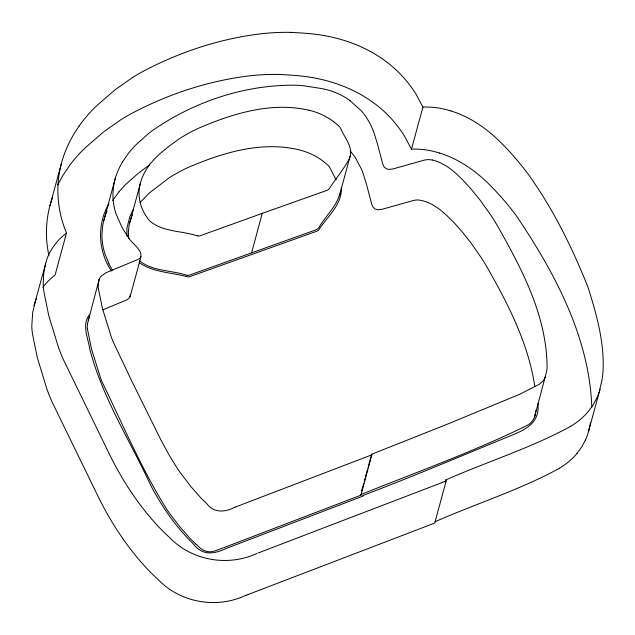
<?xml version="1.0" encoding="UTF-8"?>
<svg xmlns="http://www.w3.org/2000/svg" width="635" height="635" viewBox="0 0 635 635"><rect width="100%" height="100%" fill="white"/><g stroke="black" fill="none" stroke-linecap="round" stroke-linejoin="round"><path stroke-width="0.95" d="M537.932 403.63C540.194 424.204 523.534 430.601 506.722 437.309C458.914 457.017 411.234 477.115 362.887 495.49L363.149 496.022L226.1 548.505C213.693 554.347 202.248 555.927 192.873 543.401C175.681 526.764 162.02 506.762 150.892 485.664C129.977 440.444 102.306 397.605 89.773 348.98C88.114 338.145 81.709 325.017 89.122 315.079M591.812 407.297C589.399 337.193 554.736 272.733 516.358 215.749A281.924 254.675 15.2 0 0 491.347 186.555C476.909 171.656 459.478 159.179 439.507 153.003M87.519 323.628L99.092 279.559L100.536 276.717L105.878 272.788L138.073 259.382A9.581 8.652 15.2 0 0 140.017 258.088C144.82 250.547 129.31 242.11 127.302 235.529A98.028 88.551 15.2 0 1 121.944 227.227L116.007 213.836A71.572 64.651 15.2 0 1 112.927 194.231L113.459 187.103A74.763 67.54 15.2 0 1 115.443 177.816L103.846 220.472M339.868 193.5C336.59 206.74 325.176 216.352 318.714 227.862A3.881 3.508 15.2 0 1 318.325 228.314L318.119 228.505A6.088 5.501 15.2 0 1 317.738 228.822L317.444 229.037A7.58 6.85 15.2 0 1 317.135 229.235L316.309 229.687M590.447 422.64L590.177 424.164M535.384 413.242C535.019 418.465 531.701 423.013 527.129 425.426C473.178 451.858 416.362 472.234 360.648 494.641L360.918 495.181L224.719 547.322M590.034 424.934L587.835 433.872A72.199 65.222 15.2 0 1 585.47 439.984M326.914 190.357L327.787 189.889A7.58 6.85 15.2 0 0 328.144 189.659L328.438 189.444A6.088 5.501 15.2 0 0 328.819 189.127L329.017 188.936A3.881 3.508 15.2 0 0 329.367 188.547C335.669 178.903 343.36 169.64 348.996 159.425C354.687 148.368 344.67 138.16 340.67 128.532A15.946 14.407 15.2 0 0 340.423 128.087L340.058 127.5A9.779 8.834 15.2 0 0 339.209 126.413L339.153 126.349A5.056 4.564 15.2 0 0 338.884 126.079L338.733 125.936A63.929 57.753 15.2 0 0 337.399 124.754L334.28 122.206M79.137 126.04C71.096 137.422 64.905 150.162 61.357 163.647L49.927 205.724C45.625 221.94 45.307 239.173 48.935 255.548M61.357 163.647C55.221 186.499 57.372 211.264 66.508 233.021L55.078 275.09A67.215 60.714 15.2 0 0 42.87 287.361M309.07 110.292C272.296 101.695 234.688 112.974 200.882 127.206A168.013 151.773 15.2 0 0 190.54 132.159L182.031 137.025A100.354 90.654 15.2 0 0 179.737 138.509C163.711 149.86 146.034 162.576 140.605 182.547L129.143 225.012L128.333 231.926L128.786 238.633M102.814 309.864L127.294 299.649L129.746 297.553L130.135 294.95M35.854 300.014A67.215 60.714 15.2 0 0 35.473 300.998L32.718 312.436L31.774 326.033A71.517 64.603 15.2 0 0 32.607 334.462L37.298 357.608L47.053 389.517A189.254 170.958 15.2 0 0 52.022 401.844L98.036 496.324C110.887 522.549 127.071 547.235 146.987 568.658A213.36 192.738 15.2 0 0 158.226 579.636C180.308 602.71 216.519 609.013 245.364 595.535M596.9 397.915A72.199 65.222 15.2 0 0 599.257 391.795L601.877 380.571A115.943 104.735 15.2 0 0 602.917 372.777C604.814 343.44 596.646 314.468 587.851 286.798C571.952 247.198 552.887 208.351 527.788 173.68A281.924 254.675 15.2 0 0 502.777 144.478C488.339 129.58 470.908 117.11 450.937 110.934M534.606 416.814L546.529 371.912A61.555 55.602 15.2 0 0 547.076 367.84C547.045 316.111 521.764 268.7 496.848 224.766A304.808 275.344 15.2 0 0 489.903 213.812L479.742 199.644L471.416 189.46A207.812 187.722 15.2 0 0 459.407 176.697C452.699 170.093 445.024 164.155 436.039 161.052A27.575 24.908 15.2 0 0 432.3 159.98M34.052 305.76L46.966 258.945A67.215 60.714 15.2 0 1 66.532 233.045M130.111 296.696L141.081 256.326M187.071 275.249A5.31 4.794 15.2 0 0 189.516 275.09L251.595 252.857L262.239 213.36L326.596 190.5M339.376 195.818L350.202 155.972M439.491 153.051A74.462 67.262 15.2 0 0 411.488 149.13L422.918 107.093L415.933 94.02A113.197 102.251 15.2 0 0 408.305 83.217C384.143 52.245 345.654 36.29 307.181 33.457A155.583 140.541 15.2 0 0 303.713 33.115L291.179 32.417M361.664 490.887L363.704 483.37M364.212 481.497L364.982 478.679M365.49 476.806L367.53 469.289M368.038 467.416L371.61 454.271L446.77 424.418L519.509 394.375L539.536 384.127L543.489 380.508L545.576 376.444M360.918 495.181L371.88 454.811L371.61 454.271M445.151 481.901L445.675 479.989C487.156 461.637 530.947 448.064 570.841 426.236M445.675 479.989L446.175 480.989L434.745 523.057L248.222 594.479M588.55 431.483L600.075 389.072M45.664 263.001L43.704 273.693L43.204 283.964A71.517 64.603 15.2 0 0 44.037 292.394L48.728 315.539L58.483 347.448M99.092 279.559L98.488 283.258A26.527 23.963 15.2 0 0 98.346 288.782M88.09 320.04L88.567 318.714M49.927 205.724L52.514 197.287M140.605 182.547C136.795 194.675 140.152 208.05 147.503 218.146A34.346 31.02 15.2 0 0 148.384 219.345L148.622 219.639A21.439 19.367 15.2 0 0 149.796 220.98C162.663 232.077 181.602 230.664 197.017 235.775A10.477 9.469 15.2 0 0 197.556 235.887L197.763 235.918M129.699 222.687L131.159 218.162M131.366 217.622L131.794 216.543M132.255 215.471L132.485 214.94M596.9 397.915L593.201 404.781L588.423 411.361A77.097 69.652 15.2 0 1 570.801 426.188M585.47 439.984L581.771 446.857L576.993 453.438M108.982 203.629C96.782 224.203 98.004 251.254 111.442 270.931M57.674 184.991L62.913 175.419L69.421 165.743M88.662 318.524L89.194 317.603M122.571 161.814L128.46 153.289A113.594 102.608 15.2 0 1 137.573 143.272L147.764 134.247A205.184 185.349 15.2 0 1 151.098 131.54C193.508 101.489 246.586 83.796 298.807 85.304A106.95 96.607 15.2 0 1 304.062 85.812L320.564 88.392A64.127 57.928 15.2 0 1 350.218 100.679M112.689 200.43L118.801 192.04M140.121 202.478L149.281 193.048L169.037 177.887A100.354 90.654 15.2 0 1 171.331 176.395L179.848 171.537A168.013 151.773 15.2 0 1 190.182 166.584C223.996 152.344 261.596 141.073 298.371 149.669A60.436 54.594 15.2 0 1 323.612 161.552M149.328 165.14L142.383 170.164A200.168 180.824 15.2 0 0 136.795 174.617L126.595 183.642A114.197 103.164 15.2 0 0 118.801 192.04M132.326 77.645L115.213 89.686L96.377 105.981A167.053 150.908 15.2 0 0 79.105 126.024M559.411 468.305C519.74 489.95 476.282 503.579 435.015 521.748M315.873 229.886L251.595 252.857M371.88 454.811L235.839 506.897M446.175 480.989L259.723 552.386M235.641 506.976L234.45 507.413M224.623 547.362L223.679 547.711M259.318 552.537L258.104 552.99M247.817 594.63L246.539 595.106M246.269 595.209L245.816 595.368M233.926 507.603C224.869 512.532 213.233 512.85 206.748 503.595A164.425 148.526 15.2 0 1 201.279 498.332L191.159 486.894L179.967 472.25A178.737 161.465 15.2 0 1 177.586 468.765L169.402 455.549L160.734 439.603L131.255 380.008L113.125 341.717A139.668 126.167 15.2 0 1 111.657 338.058L102.394 308.364L98.449 288.774M222.956 547.973L216.622 550.323A21.741 19.637 15.2 0 1 213.677 551.275C207.931 553.021 202.001 550.37 198.128 546.108M257.024 553.379C228.116 566.936 191.818 560.705 169.648 537.575A213.36 192.738 15.2 0 1 158.409 526.59C138.509 505.158 122.309 480.489 109.466 454.247L63.46 359.767A189.254 170.958 15.2 0 1 58.499 347.44M279.749 74.486L292.283 75.184A155.583 140.541 15.2 0 1 295.751 75.533C334.216 78.359 372.721 94.313 396.875 125.285A113.197 102.251 15.2 0 1 404.495 136.088L411.488 149.161M187.039 275.296L186.865 275.265A10.477 9.469 15.2 0 1 186.317 275.153C171.005 270.105 152.376 271.375 139.414 260.675M432.292 160.004L429.125 159.631A16.359 14.772 15.2 0 0 424.243 160.155L392.922 168.95L388.898 169.402L386.048 168.632L384.064 166.783L382.643 163.735L377.238 143.042L373.578 131.659A92.726 83.764 15.2 0 0 371.697 127.056L371.237 126.047A76.121 68.763 15.2 0 0 369.768 123.055L366.363 117.316A59.166 53.443 15.2 0 0 360.664 110.196L350.131 100.782M323.58 161.584L326.7 164.132A63.929 57.753 15.2 0 1 328.033 165.314L328.184 165.457A5.056 4.564 15.2 0 1 328.398 165.664L328.509 165.791A9.779 8.834 15.2 0 1 329.367 166.878L329.732 167.465A15.946 14.407 15.2 0 1 329.97 167.91L336.106 179.864M139.152 262.557C153.21 272.51 171.76 272.463 187.944 276.884A8.041 7.263 15.2 0 0 189.516 276.717L316.786 231.235A10.676 9.644 15.2 0 0 318.421 230.338C326.922 217.075 342.344 204.589 341.32 187.611M197.652 545.679L195.778 543.965M109.006 263.866L105.045 254.206A71.572 64.651 15.2 0 1 101.957 234.601L102.489 227.473A74.763 67.54 15.2 0 1 104.473 218.186A84.653 76.47 15.2 0 1 105.664 214.551M262.239 213.36L200.271 235.712A5.31 4.794 15.2 0 1 197.771 235.871M87.479 329.144L91.424 348.734L100.687 378.428A139.668 126.167 15.2 0 0 102.156 382.087C122.912 424.751 141.438 468.813 166.616 509.135A178.737 161.465 15.2 0 0 168.997 512.62L180.189 527.264L190.309 538.702A164.425 148.526 15.2 0 0 195.778 543.965M534.821 386.453C528.256 342.773 507.643 303.03 485.886 265.136A309.435 279.519 15.2 0 0 481.314 257.818L471.416 243.499L463.296 233.18A209.574 189.317 15.2 0 0 448.437 217.067C440.238 209.137 430.443 201.517 418.798 200.033A16.383 14.803 15.2 0 0 413.274 200.525L381.952 209.32L377.928 209.78L375.079 209.002L373.102 207.153L371.673 204.105L366.268 183.412L362.609 172.029A96.568 87.233 15.2 0 0 361.601 169.458L355.394 157.686A59.166 53.443 15.2 0 0 350.337 151.257M126.857 235.902L126.929 228.068L129.715 217.194A71.207 64.326 15.2 0 1 133.493 209.248M309.078 110.228A60.436 54.594 15.2 0 1 334.312 122.174M87.376 329.152A26.527 23.963 15.2 0 1 87.59 323.644M112.72 270.51A95.123 85.923 15.2 0 1 108.958 263.882M105.997 213.654A84.653 76.47 15.2 0 1 106.347 212.765M106.704 211.876A84.653 76.47 15.2 0 1 107.077 210.995M535.853 410.369A61.555 55.602 15.2 0 1 535.63 411.805M115.419 177.808A84.177 76.033 15.2 0 1 122.603 161.83M36.116 299.363A67.215 60.714 15.2 0 1 36.386 298.712M69.398 165.727A167.902 151.67 15.2 0 1 84.955 148.058L103.783 131.755L120.896 119.713A207.883 187.793 15.2 0 1 132.913 112.776C168.148 94.274 206.375 81.59 245.856 76.303A204.367 184.61 15.2 0 1 279.749 74.462M577.032 453.469A77.097 69.652 15.2 0 1 559.371 468.257M422.918 107.061A74.462 67.262 15.2 0 1 450.921 110.982M291.179 32.393A204.367 184.61 15.2 0 0 257.286 34.25C217.789 39.473 179.586 52.245 144.335 70.699A207.883 187.793 15.2 0 0 132.326 77.637"/></g></svg>
